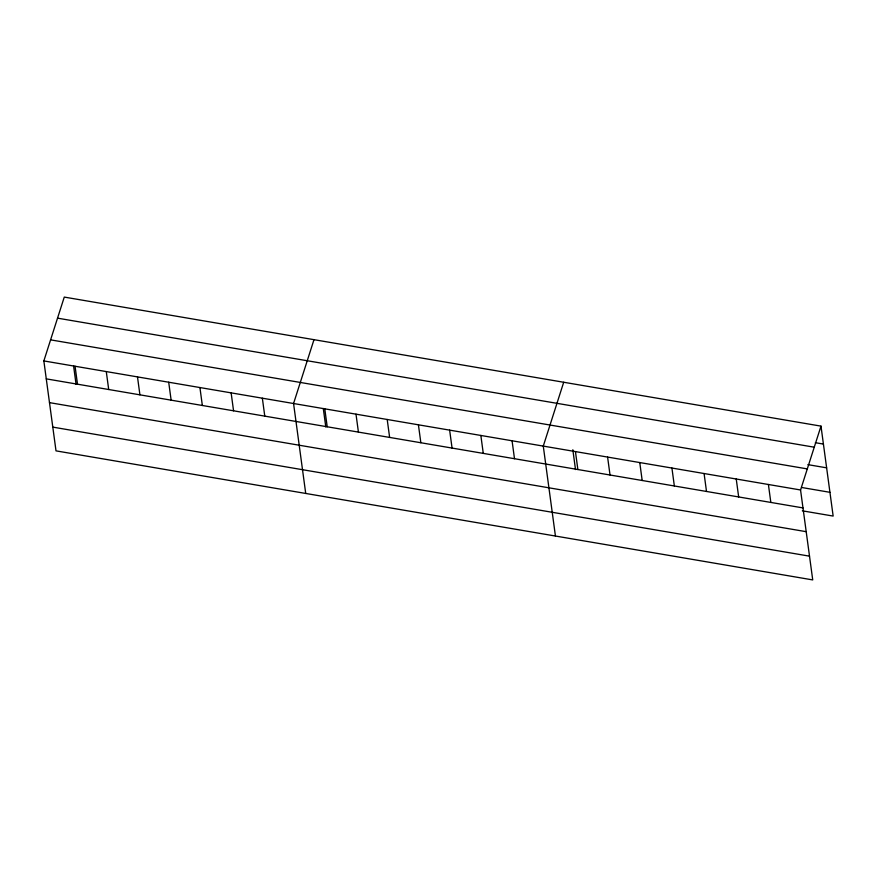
<?xml version="1.0" encoding="UTF-8"?>
<svg xmlns="http://www.w3.org/2000/svg" width="877" height="877" viewBox="0 0 877 877"><rect width="100%" height="100%" fill="white"/><g stroke="black" fill="none" stroke-linecap="round" stroke-linejoin="round"><path stroke-width="1.32" d="M820.993 426.134L800.558 489.98L812.727 579.916L56.007 450.866L43.85 360.929L64.273 297.084L820.993 426.134L833.15 516.071L802.334 510.82M313.988 339.662L293.565 403.508L305.722 493.455M563.703 382.251L543.28 446.097L555.437 536.044M815.38 442.699L823.415 444.069M57.542 318.154L814.251 447.204M807.87 464.635L826.627 467.836M50.592 339.859L807.3 468.91M801.797 487.513L829.938 492.315M43.85 360.929L800.558 489.98M46.273 378.864L802.981 507.915M49.485 402.631L806.204 531.681M52.795 427.11L809.504 556.161M768.405 484.488L770.828 502.433M736.241 479.006L738.664 496.941M704.078 473.525L706.511 491.46M671.925 468.033L674.347 485.979M639.761 462.552L642.183 480.497M607.597 457.07L610.03 475.005M575.444 451.578L577.866 469.524M572.834 449.758L575.509 469.557M512.069 440.78L514.492 458.715M480.848 435.452L483.271 453.387M449.638 430.125L452.061 448.07M418.417 424.808L420.85 442.742M387.206 419.48L389.629 437.426M355.996 414.163L358.419 432.098M324.775 408.835L327.209 426.77M323.295 408.485L325.795 426.967M262.355 398.191L264.777 416.126M231.133 392.863L233.556 410.809M199.923 387.546L202.346 405.481M168.702 382.219L171.136 400.153M137.492 376.891L139.914 394.836M106.281 371.574L108.704 389.509M75.06 366.246L77.494 384.192M73.58 365.906L76.08 384.389"/></g></svg>
